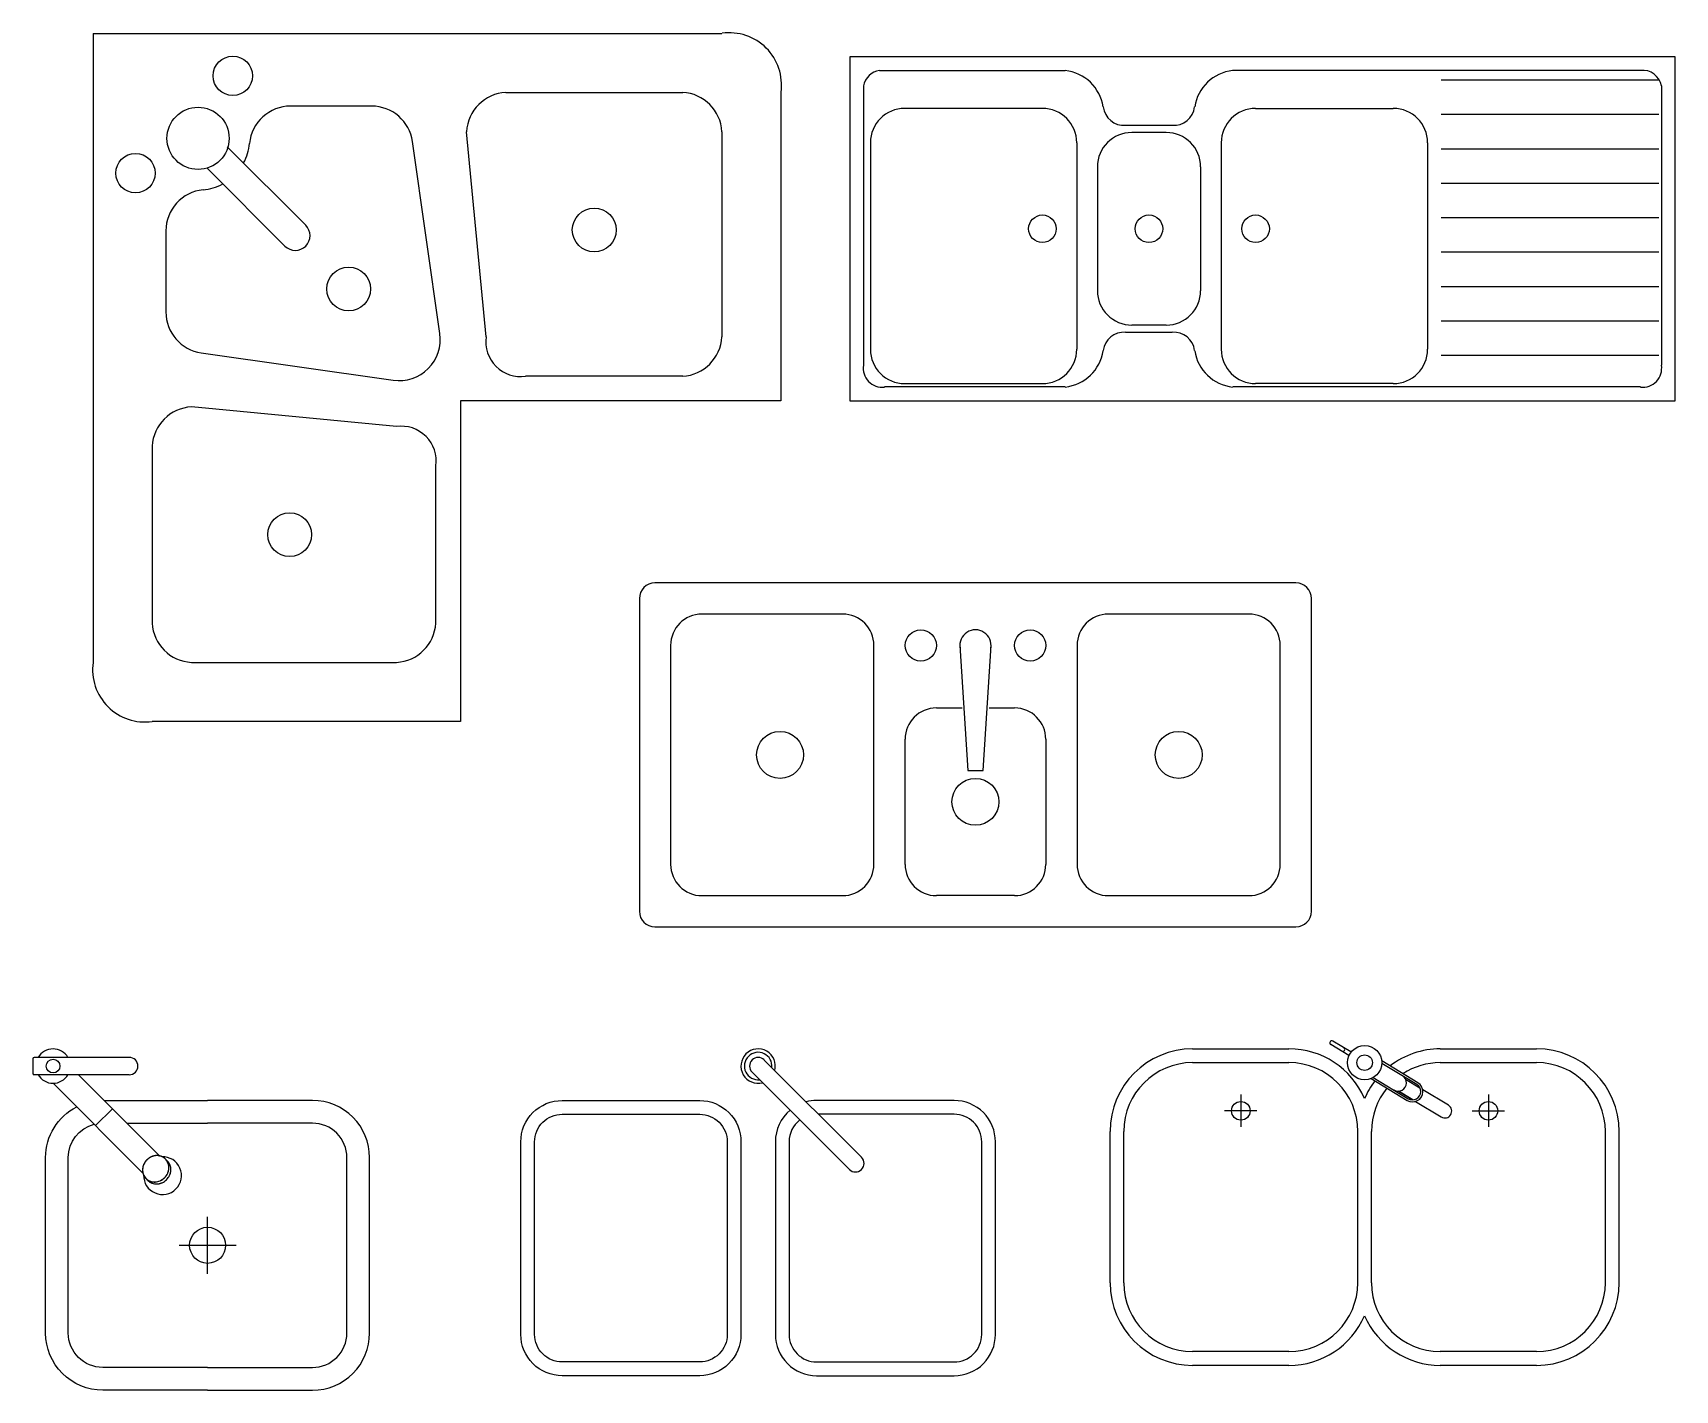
# Model space of a CAD drawing. Header units: metres. Extents: x 271.5 to 281.6, y 139.4 to 150.6.
# Drawn here: x 272.089 to 274.476, y 148.668 to 150.641 of the extents above; entities that cross this region are included whole.
import ezdxf

# ---------------------------------------------------------------- set-up
doc = ezdxf.new("R2010")
doc.units = ezdxf.units.M
doc.linetypes.add('DASH', pattern=[0.35, 0.25, -0.1])
doc.layers.add('2D', color=7, linetype='Continuous')

msp = doc.modelspace()

# ---------------------------------------------------------------- linework, layer by layer
for p, q in [((274.4764, 150.606), (273.2764, 150.606)), ((273.2764, 150.606), (273.2764, 150.106)), ((274.4764, 150.106), (274.4764, 150.606)), ((273.3197, 150.586), (273.5897, 150.586)), ((274.4259, 150.586), (273.8331, 150.586)), ((274.1364, 150.5723), (274.4528, 150.5723)), ((273.2964, 150.5636), (273.2964, 150.1577)), ((274.4564, 150.5636), (274.4564, 150.1577)), ((272.5813, 150.5342), (272.4634, 150.5342)), ((273.5564, 150.531), (273.3564, 150.531)), ((273.8664, 150.531), (274.0664, 150.531)), ((274.1364, 150.5223), (274.4528, 150.5223)), ((273.6775, 150.5064), (273.7452, 150.5064)), ((273.7364, 150.4959), (273.6864, 150.4959)), ((272.3714, 150.4752), (272.4855, 150.3612)), ((272.6805, 150.2037), (272.6407, 150.4827)), ((273.3064, 150.481), (273.3064, 150.181)), ((273.6064, 150.481), (273.6064, 150.181)), ((273.8164, 150.481), (273.8164, 150.181)), ((274.1164, 150.481), (274.1164, 150.181)), ((274.1364, 150.4723), (274.4528, 150.4723)), ((273.6364, 150.4459), (273.6364, 150.266)), ((273.7864, 150.4459), (273.7864, 150.266)), ((272.4552, 150.3308), (272.342, 150.444)), ((274.1364, 150.4223), (274.4528, 150.4223)), ((272.2821, 150.3529), (272.2821, 150.2351)), ((274.1364, 150.3723), (274.4528, 150.3723)), ((274.1364, 150.3223), (274.4528, 150.3223)), ((274.1364, 150.2723), (274.4528, 150.2723)), ((273.7364, 150.216), (273.6864, 150.216)), ((274.1364, 150.2223), (274.4528, 150.2223)), ((273.6775, 150.2055), (273.7452, 150.2055)), ((272.3336, 150.1757), (272.6126, 150.1358)), ((274.1364, 150.1723), (274.4528, 150.1723)), ((273.5897, 150.126), (273.3269, 150.126)), ((273.3564, 150.131), (273.5564, 150.131)), ((274.4259, 150.126), (273.8331, 150.126)), ((274.0664, 150.131), (273.8664, 150.131)), ((273.2764, 150.106), (274.4764, 150.106)), ((273.152, 149.1478), (273.2934, 149.0064)), ((273.2758, 148.9887), (273.1343, 149.1302))]:
    msp.add_line(p, q)
at = {"color": 0, "linetype": 'ByBlock'}
for p, q in [((273.925, 149.8413), (272.9932, 149.8413)), ((272.9705, 149.8186), (272.9705, 149.364)), ((273.9478, 149.364), (273.9478, 149.8186)), ((273.2659, 149.7958), (273.0614, 149.7958)), ((273.8568, 149.7958), (273.6523, 149.7958)), ((273.0159, 149.7504), (273.0159, 149.4322)), ((273.3114, 149.4322), (273.3114, 149.7504)), ((273.4364, 149.7504), (273.4478, 149.5686)), ((273.4705, 149.5686), (273.4818, 149.7504)), ((273.6068, 149.7504), (273.6068, 149.4322)), ((273.9023, 149.4322), (273.9023, 149.7504)), ((273.4023, 149.6595), (273.4396, 149.6595)), ((273.4791, 149.6595), (273.5159, 149.6595)), ((273.3568, 149.4322), (273.3568, 149.614)), ((273.5614, 149.614), (273.5614, 149.4322)), ((273.4478, 149.5686), (273.4705, 149.5686)), ((273.0614, 149.3868), (273.2659, 149.3868)), ((273.5159, 149.3868), (273.4023, 149.3868)), ((273.6523, 149.3868), (273.8568, 149.3868)), ((272.9932, 149.3413), (273.925, 149.3413))]:
    msp.add_line(p, q, dxfattribs=at)
at = {"color": 0}
for p, q in [((272.0887, 149.1495), (272.0887, 149.1285)), ((272.2289, 149.1515), (272.0907, 149.1515)), ((272.2289, 149.1265), (272.0907, 149.1265)), ((272.2487, 148.9836), (272.1183, 149.114)), ((272.2735, 149.0083), (272.1553, 149.1265)), ((272.18, 149.0524), (272.2047, 149.0771)), ((272.2844, 149.001), (272.2815, 149.0039)), ((272.2561, 148.9727), (272.2532, 148.9756)), ((272.3428, 148.8372), (272.3428, 148.9197)), ((272.3016, 148.8785), (272.3841, 148.8785))]:
    msp.add_line(p, q, dxfattribs=at)
at = {"color": 0, "linetype": 'DASH', "ltscale": 8}
for p, q in [((272.2844, 149.001), (272.2815, 149.0039)), ((272.2561, 148.9727), (272.2532, 148.9756))]:
    msp.add_line(p, q, dxfattribs=at)
for points in [[(272.1764, 150.64), (273.0906, 150.64)], [(272.1764, 150.64), (272.1764, 149.7257)], [(273.1764, 150.5542), (273.1764, 150.106), (272.7104, 150.106), (272.7104, 149.64), (272.2621, 149.64)], [(272.7764, 150.5542), (273.0335, 150.5542)], [(272.7478, 150.1988), (272.7192, 150.4971)], [(273.0906, 150.4971), (273.0906, 150.1988)], [(273.0335, 150.1417), (272.8049, 150.1417)], [(272.6175, 150.0685), (272.3192, 150.0971)], [(272.2621, 150.04), (272.2621, 149.7828)], [(272.6746, 149.7828), (272.6746, 150.0114)], [(272.3192, 149.7257), (272.6175, 149.7257)]]:
    msp.add_lwpolyline(points)
at = {"color": 0}
for points in [[(272.1928, 149.089), (272.3428, 149.089)], [(272.2258, 149.056), (272.3428, 149.056)]]:
    msp.add_lwpolyline(points, dxfattribs=at)
for points in [[(272.3428, 148.668), (272.4953, 148.668, 0.414214), (272.5783, 148.751), (272.5783, 149.006, 0.414214), (272.4953, 149.089), (272.3428, 149.089)], [(272.3428, 148.668), (272.1903, 148.668, -0.414214), (272.1073, 148.751), (272.1073, 149.006, -0.281339), (272.1525, 149.0799, -0.281339)], [(272.3428, 148.701), (272.1903, 148.701, -0.414214), (272.1403, 148.751), (272.1403, 149.006, -0.34234), (272.1779, 149.0544, -0.34234)], [(272.3428, 148.701), (272.4953, 148.701, 0.414214), (272.5453, 148.751), (272.5453, 149.006, 0.414214), (272.4953, 149.056), (272.3428, 149.056)], [(272.2561, 148.9727, 0.106772), (272.262, 148.9689, 0.101544), (272.2694, 148.9677, 0.094932), (272.2767, 148.9695, 0.090733), (272.2832, 148.9739, 0.090733), (272.2876, 148.9804, 0.094932), (272.2894, 148.9877, 0.101544), (272.2882, 148.995, 0.106772), (272.2844, 149.001, 0.106772)]]:
    msp.add_lwpolyline(points, format="xyb", dxfattribs=at)
for points in [[(273.0582, 149.089, -0.414214), (273.1182, 149.029), (273.1182, 148.749, -0.414214), (273.0582, 148.689), (272.8582, 148.689, -0.414214), (272.7982, 148.749), (272.7982, 149.029, -0.414214), (272.8582, 149.089)], [(273.0582, 149.069, -0.414214), (273.0982, 149.029), (273.0982, 148.749, -0.414214), (273.0582, 148.709), (272.8582, 148.709, -0.414214), (272.8182, 148.749), (272.8182, 149.029, -0.414214), (272.8582, 149.069)]]:
    msp.add_lwpolyline(points, format="xyb", close=True)
for points in [[(273.1896, 149.0749, 0.221468), (273.1682, 149.029), (273.1682, 148.749, 0.414214), (273.2282, 148.689), (273.4282, 148.689, 0.414214), (273.4882, 148.749), (273.4882, 149.029, 0.414214), (273.4282, 149.089), (273.2282, 149.089, 0.064684), (273.2128, 149.087, 0.064684)], [(273.2038, 149.0607, 0.232879), (273.1882, 149.029), (273.1882, 148.749, 0.414214), (273.2282, 148.709), (273.4282, 148.709, 0.414214), (273.4682, 148.749), (273.4682, 149.029, 0.414214), (273.4282, 149.069), (273.2308, 149.069)]]:
    msp.add_lwpolyline(points, format="xyb")
msp.add_lwpolyline([(272.2532, 148.9756, 0.106772), (272.2592, 148.9717, 0.101544), (272.2665, 148.9706, 0.094932), (272.2738, 148.9723, 0.090733), (272.2803, 148.9768, 0.090733), (272.2848, 148.9833, 0.094932), (272.2865, 148.9906, 0.101544), (272.2853, 148.9979, 0.106772), (272.2815, 149.0039, 0.106772), (272.2756, 149.0077, 0.101544), (272.2682, 149.0089, 0.094932), (272.2609, 149.0071, 0.090733), (272.2544, 149.0026, 0.090733), (272.25, 148.9962, 0.094932), (272.2482, 148.9889, 0.101544), (272.2494, 148.9815, 0.106772)], format="xyb", close=True, dxfattribs=at)
for centre, radius in [((272.3794, 150.5783), 0.0286), ((272.3289, 150.4874), 0.0452), ((272.238, 150.4369), 0.0286), ((272.9049, 150.3542), 0.0319), ((273.5564, 150.356), 0.02), ((273.7114, 150.356), 0.02), ((273.8664, 150.356), 0.02), ((272.5478, 150.2685), 0.0319), ((272.4621, 149.9114), 0.0319)]:
    msp.add_circle(centre, radius)
at = {"color": 0, "linetype": 'ByBlock'}
for centre, radius in [((273.3796, 149.7504), 0.0227), ((273.5387, 149.7504), 0.0227), ((273.175, 149.5913), 0.0341), ((273.7546, 149.5913), 0.0341), ((273.4591, 149.5231), 0.0341)]:
    msp.add_circle(centre, radius, dxfattribs=at)
at = {"color": 0}
for centre, radius in [((272.1181, 149.139), 0.01), ((272.3428, 148.8785), 0.0262)]:
    msp.add_circle(centre, radius, dxfattribs=at)
for centre, radius, start, end in [((273.1014, 150.565), 0.0758, 351.8699, 98.1301), ((273.3233, 150.5589), 0.0273, 97.5678, 170.1749), ((273.5828, 150.5235), 0.0628, 8.796, 83.7437), ((273.8399, 150.5235), 0.0628, 96.2563, 171.204), ((274.4295, 150.5589), 0.0273, 9.8251, 97.5678), ((272.7799, 150.4935), 0.0608, 93.3665, 176.6335), ((273.0299, 150.4935), 0.0608, 3.3665, 86.6335), ((272.4634, 150.4742), 0.06, 90, 174.4041), ((272.5813, 150.4742), 0.06, 8.1301, 90), ((273.3564, 150.481), 0.05, 90, 180), ((273.5564, 150.481), 0.05, 0, 90), ((273.675, 150.5366), 0.0303, 186.6922, 274.6653), ((273.7477, 150.5366), 0.0303, 265.3347, 353.3078), ((273.8664, 150.481), 0.05, 90, 180), ((274.0664, 150.481), 0.05, 0, 90), ((273.6864, 150.4459), 0.05, 90, 180), ((273.7364, 150.4459), 0.05, 0, 90), ((272.3289, 150.4874), 0.0752, 331.5617, 354.4041), ((272.3421, 150.3529), 0.06, 95.5959, 180), ((272.3289, 150.4874), 0.0752, 275.5959, 298.4383), ((272.4703, 150.346), 0.0214, 225, 45), ((273.6862, 150.2659), 0.0498, 179.8091, 270.1908), ((273.7364, 150.266), 0.05, 270, 0), ((272.3421, 150.2351), 0.06, 180, 261.8699), ((272.6211, 150.1952), 0.06, 261.8699, 8.1301), ((272.7978, 150.1917), 0.0505, 171.8699, 278.1301), ((273.0299, 150.2024), 0.0608, 273.3665, 356.6335), ((273.675, 150.1753), 0.0303, 85.3347, 173.3078), ((273.7477, 150.1753), 0.0303, 6.6922, 94.6653), ((273.3564, 150.181), 0.05, 180, 270), ((273.5564, 150.181), 0.05, 270, 0), ((273.5828, 150.1884), 0.0628, 276.2563, 351.204), ((273.8399, 150.1884), 0.0628, 188.796, 263.7437), ((273.8664, 150.181), 0.05, 180, 270), ((274.0664, 150.181), 0.05, 270, 0), ((273.3233, 150.153), 0.0273, 170.1749, 277.5678), ((274.4295, 150.153), 0.0273, 262.4322, 9.8251), ((272.3228, 150.0364), 0.0608, 93.3665, 176.6335), ((272.6246, 150.0185), 0.0505, 351.8699, 98.1301), ((272.3228, 149.7864), 0.0608, 183.3665, 266.6335), ((272.6139, 149.7864), 0.0608, 273.3665, 356.6335), ((272.2514, 149.715), 0.0758, 171.8699, 278.1301), ((273.1432, 149.139), 0.025, 345, 285), ((273.1432, 149.139), 0.02, 353.6822, 276.3178), ((273.1432, 149.139), 0.0125, 45, 225), ((273.2846, 148.9976), 0.0125, 225, 45)]:
    msp.add_arc(centre, radius, start, end)
at = {"color": 0, "linetype": 'ByBlock'}
for centre, radius, start, end in [((272.9932, 149.8186), 0.0227, 90, 180), ((273.925, 149.8186), 0.0227, 0, 90), ((273.0614, 149.7504), 0.0455, 90, 180), ((273.2659, 149.7504), 0.0455, 0, 90), ((273.6523, 149.7504), 0.0455, 90, 180), ((273.8568, 149.7504), 0.0455, 0, 90), ((273.4591, 149.7504), 0.0227, 350.4727, 189.5273), ((273.4023, 149.614), 0.0455, 90, 180), ((273.5159, 149.614), 0.0455, 0, 90), ((273.0614, 149.4322), 0.0455, 180, 270), ((273.2659, 149.4322), 0.0455, 270, 0), ((273.4023, 149.4322), 0.0455, 180, 270), ((273.5159, 149.4322), 0.0455, 270, 0), ((273.6523, 149.4322), 0.0455, 180, 270), ((273.8568, 149.4322), 0.0455, 270, 0), ((272.9932, 149.364), 0.0227, 180, 270), ((273.925, 149.364), 0.0227, 270, 0)]:
    msp.add_arc(centre, radius, start, end, dxfattribs=at)
at = {"color": 0}
for centre, radius, start, end in [((272.1181, 149.139), 0.025, 30, 150), ((272.0907, 149.1495), 0.002, 90, 180), ((272.2289, 149.139), 0.0125, 270, 90), ((272.0907, 149.1285), 0.002, 180, 270), ((272.1181, 149.139), 0.025, 210, 330), ((272.2773, 148.9798), 0.0275, 178.3907, 91.6093)]:
    msp.add_arc(centre, radius, start, end, dxfattribs=at)
at = {"color": 0, "linetype": 'DASH', "ltscale": 8}
for centre, radius, start, end in [((272.2682, 148.988), 0.02, 155.7376, 177.4294), ((272.2699, 148.9872), 0.0218, 135, 155.7376), ((272.2699, 148.9872), 0.0218, 114.2624, 135), ((272.2691, 148.9889), 0.02, 92.5706, 114.2624), ((272.269, 148.9904), 0.0185, 69.3779, 92.5706), ((272.2697, 148.992), 0.0168, 45, 69.3779), ((272.2697, 148.992), 0.0168, 20.6221, 45), ((272.2725, 148.9891), 0.0168, 20.6221, 45), ((272.2665, 148.9915), 0.02, 335.7376, 357.4294), ((272.268, 148.9914), 0.0185, 357.4294, 20.6221), ((272.2709, 148.9885), 0.0185, 357.4294, 20.6221), ((272.2667, 148.988), 0.0185, 177.4294, 200.6221), ((272.2651, 148.9874), 0.0168, 200.6221, 225), ((272.2651, 148.9874), 0.0168, 225, 249.3779), ((272.2679, 148.9846), 0.0168, 225, 249.3779), ((272.2657, 148.989), 0.0185, 249.3779, 272.5706), ((272.2685, 148.9877), 0.02, 272.5706, 294.2624), ((272.2648, 148.9922), 0.0218, 294.2624, 315), ((272.2694, 148.9886), 0.02, 335.7376, 357.4294)]:
    msp.add_arc(centre, radius, start, end, dxfattribs=at)
at = {"layer": '2D', "color": 0}
for p, q in [((273.7749, 149.164), (273.9149, 149.164)), ((274.0019, 149.1543), (273.9757, 149.1702)), ((274.005, 149.1595), (273.9788, 149.1753)), ((274.1349, 149.164), (274.2749, 149.164)), ((273.7749, 149.144), (273.9149, 149.144)), ((274.1349, 149.144), (274.2749, 149.144)), ((273.8449, 149.0975), (273.8449, 149.0505)), ((274.2049, 149.0975), (274.2049, 149.0505)), ((273.8684, 149.074), (273.8213, 149.074)), ((274.1813, 149.074), (274.2284, 149.074)), ((273.6549, 148.824), (273.6549, 149.044)), ((273.6749, 148.824), (273.6749, 149.044)), ((274.0149, 148.824), (274.0149, 149.044)), ((274.0349, 148.824), (274.0349, 149.044)), ((274.3749, 148.824), (274.3749, 149.044)), ((274.3949, 148.824), (274.3949, 149.044)), ((273.9149, 148.724), (273.7749, 148.724)), ((273.9149, 148.704), (273.7749, 148.704)), ((274.2749, 148.724), (274.1349, 148.724)), ((274.2749, 148.704), (274.1349, 148.704))]:
    msp.add_line(p, q, dxfattribs=at)
for points in [[(274.1024, 149.1147), (274.0498, 149.1465)], [(274.1008, 149.1122), (274.0499, 149.1429)], [(274.1054, 149.107), (274.0844, 149.1197)], [(274.1054, 149.107), (274.0844, 149.1197)], [(274.0741, 149.1026), (274.0951, 149.0899)], [(274.0951, 149.0899), (274.0741, 149.1026)], [(274.1467, 149.0821), (274.1093, 149.1047)]]:
    msp.add_lwpolyline(points, dxfattribs=at)
for points in [[(274.0343, 149.1208), (274.0868, 149.0891, 1), (274.1024, 149.1147)], [(274.0375, 149.1224), (274.0884, 149.0916, 1), (274.1008, 149.1122)], [(274.099, 149.0876), (274.1364, 149.065, 1), (274.1467, 149.0821)]]:
    msp.add_lwpolyline(points, format="xyb", dxfattribs=at)
for centre, radius in [((274.0249, 149.144), 0.025), ((274.0249, 149.144), 0.0113), ((273.8449, 149.074), 0.0135), ((274.2049, 149.074), 0.0135)]:
    msp.add_circle(centre, radius, dxfattribs=at)
for centre, radius, start, end in [((273.7749, 149.044), 0.12, 90, 180), ((273.9149, 149.044), 0.12, 23.5565, 90), ((273.9772, 149.1728), 0.003, 58.8806, 238.8806), ((273.9932, 149.1631), 0.003, 238.8806, 58.8806), ((274.1349, 149.044), 0.12, 90, 127.4942), ((274.2749, 149.044), 0.12, 0, 90), ((273.7749, 149.044), 0.1, 90, 180), ((273.9149, 149.044), 0.1, 0, 90), ((274.1349, 149.044), 0.1, 90, 122.9306), ((274.2749, 149.044), 0.1, 0, 90), ((274.1349, 149.044), 0.12, 142.2968, 156.4435), ((274.0736, 149.1146), 0.012, 238.8806, 58.8806), ((274.1349, 149.044), 0.1, 140.9724, 180), ((273.7749, 148.824), 0.12, 180, 270), ((273.7749, 148.824), 0.1, 180, 270), ((273.9149, 148.824), 0.1, 270, 0), ((274.1349, 148.824), 0.1, 180, 270), ((274.2749, 148.824), 0.12, 270, 0), ((274.2749, 148.824), 0.1, 270, 0), ((273.9149, 148.824), 0.12, 270, 336.4435), ((274.1349, 148.824), 0.12, 203.5565, 270)]:
    msp.add_arc(centre, radius, start, end, dxfattribs=at)

doc.saveas('drawing.dxf')
